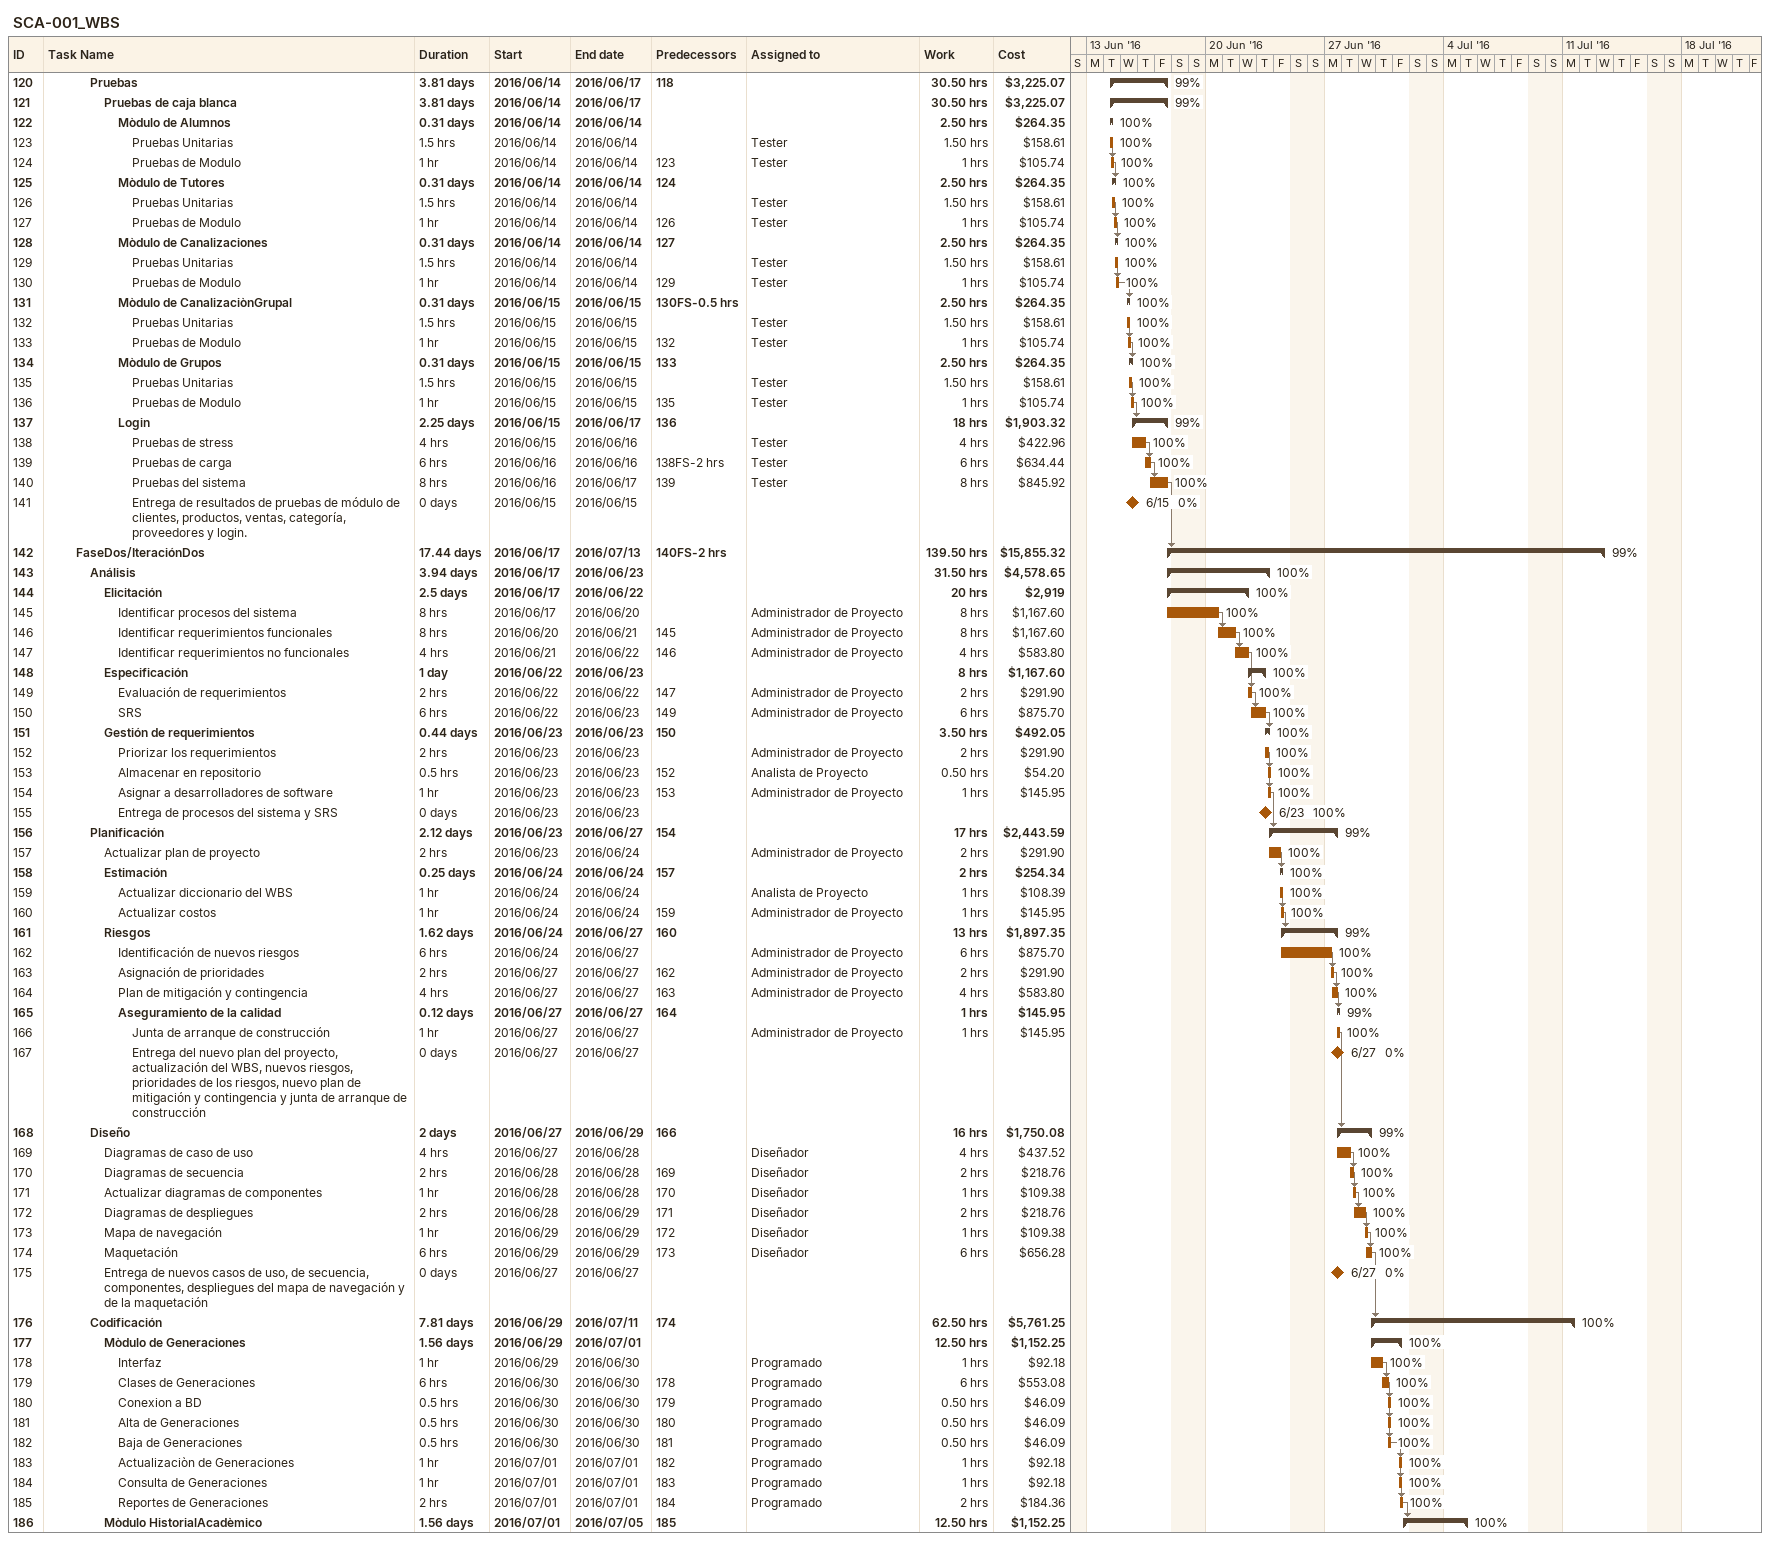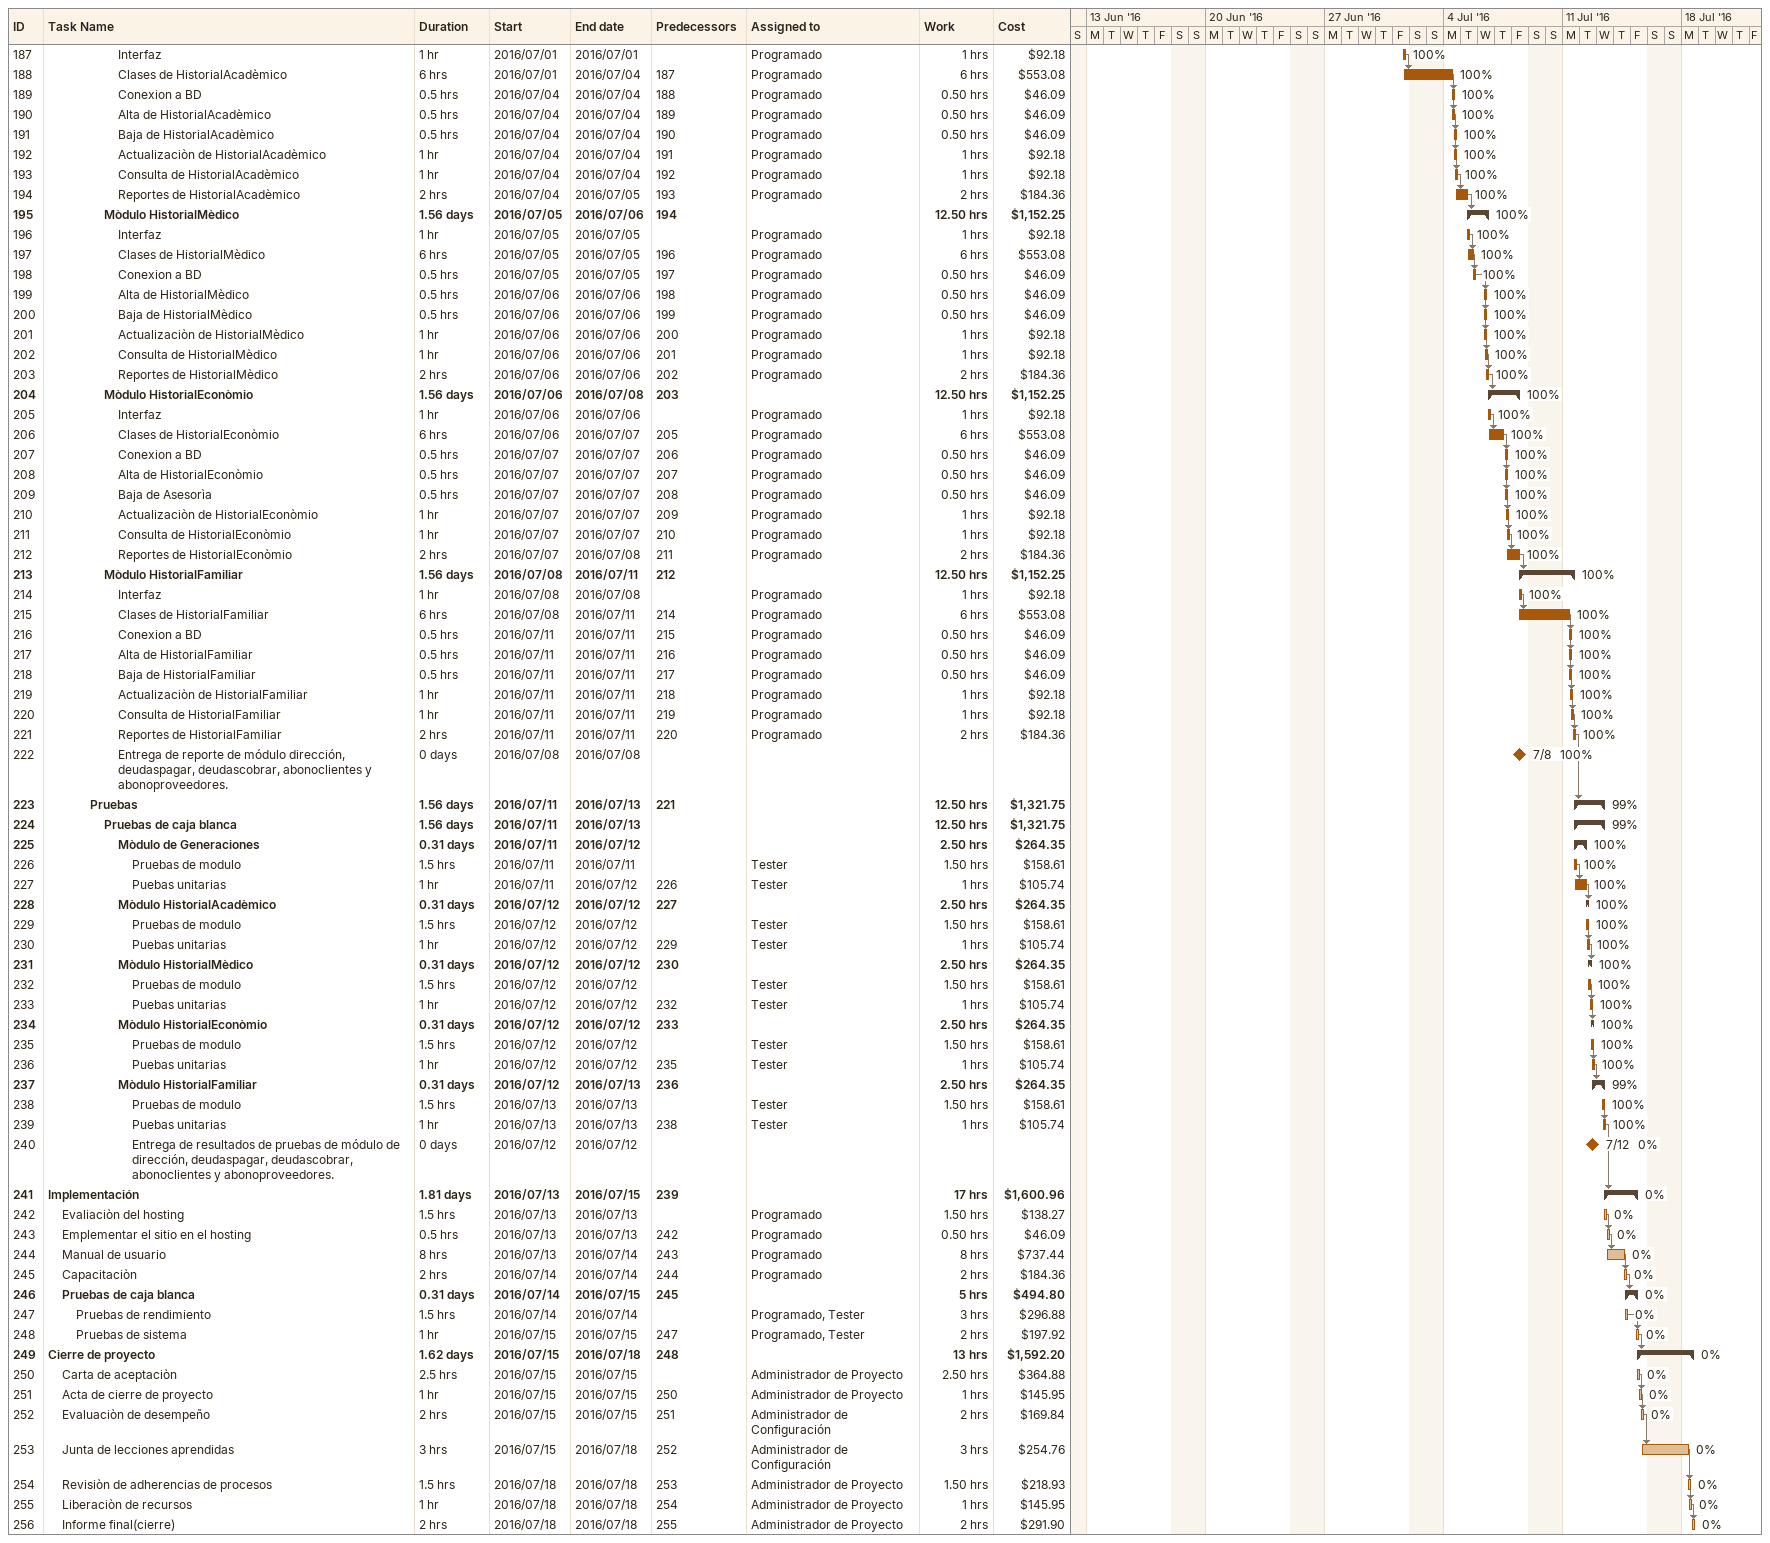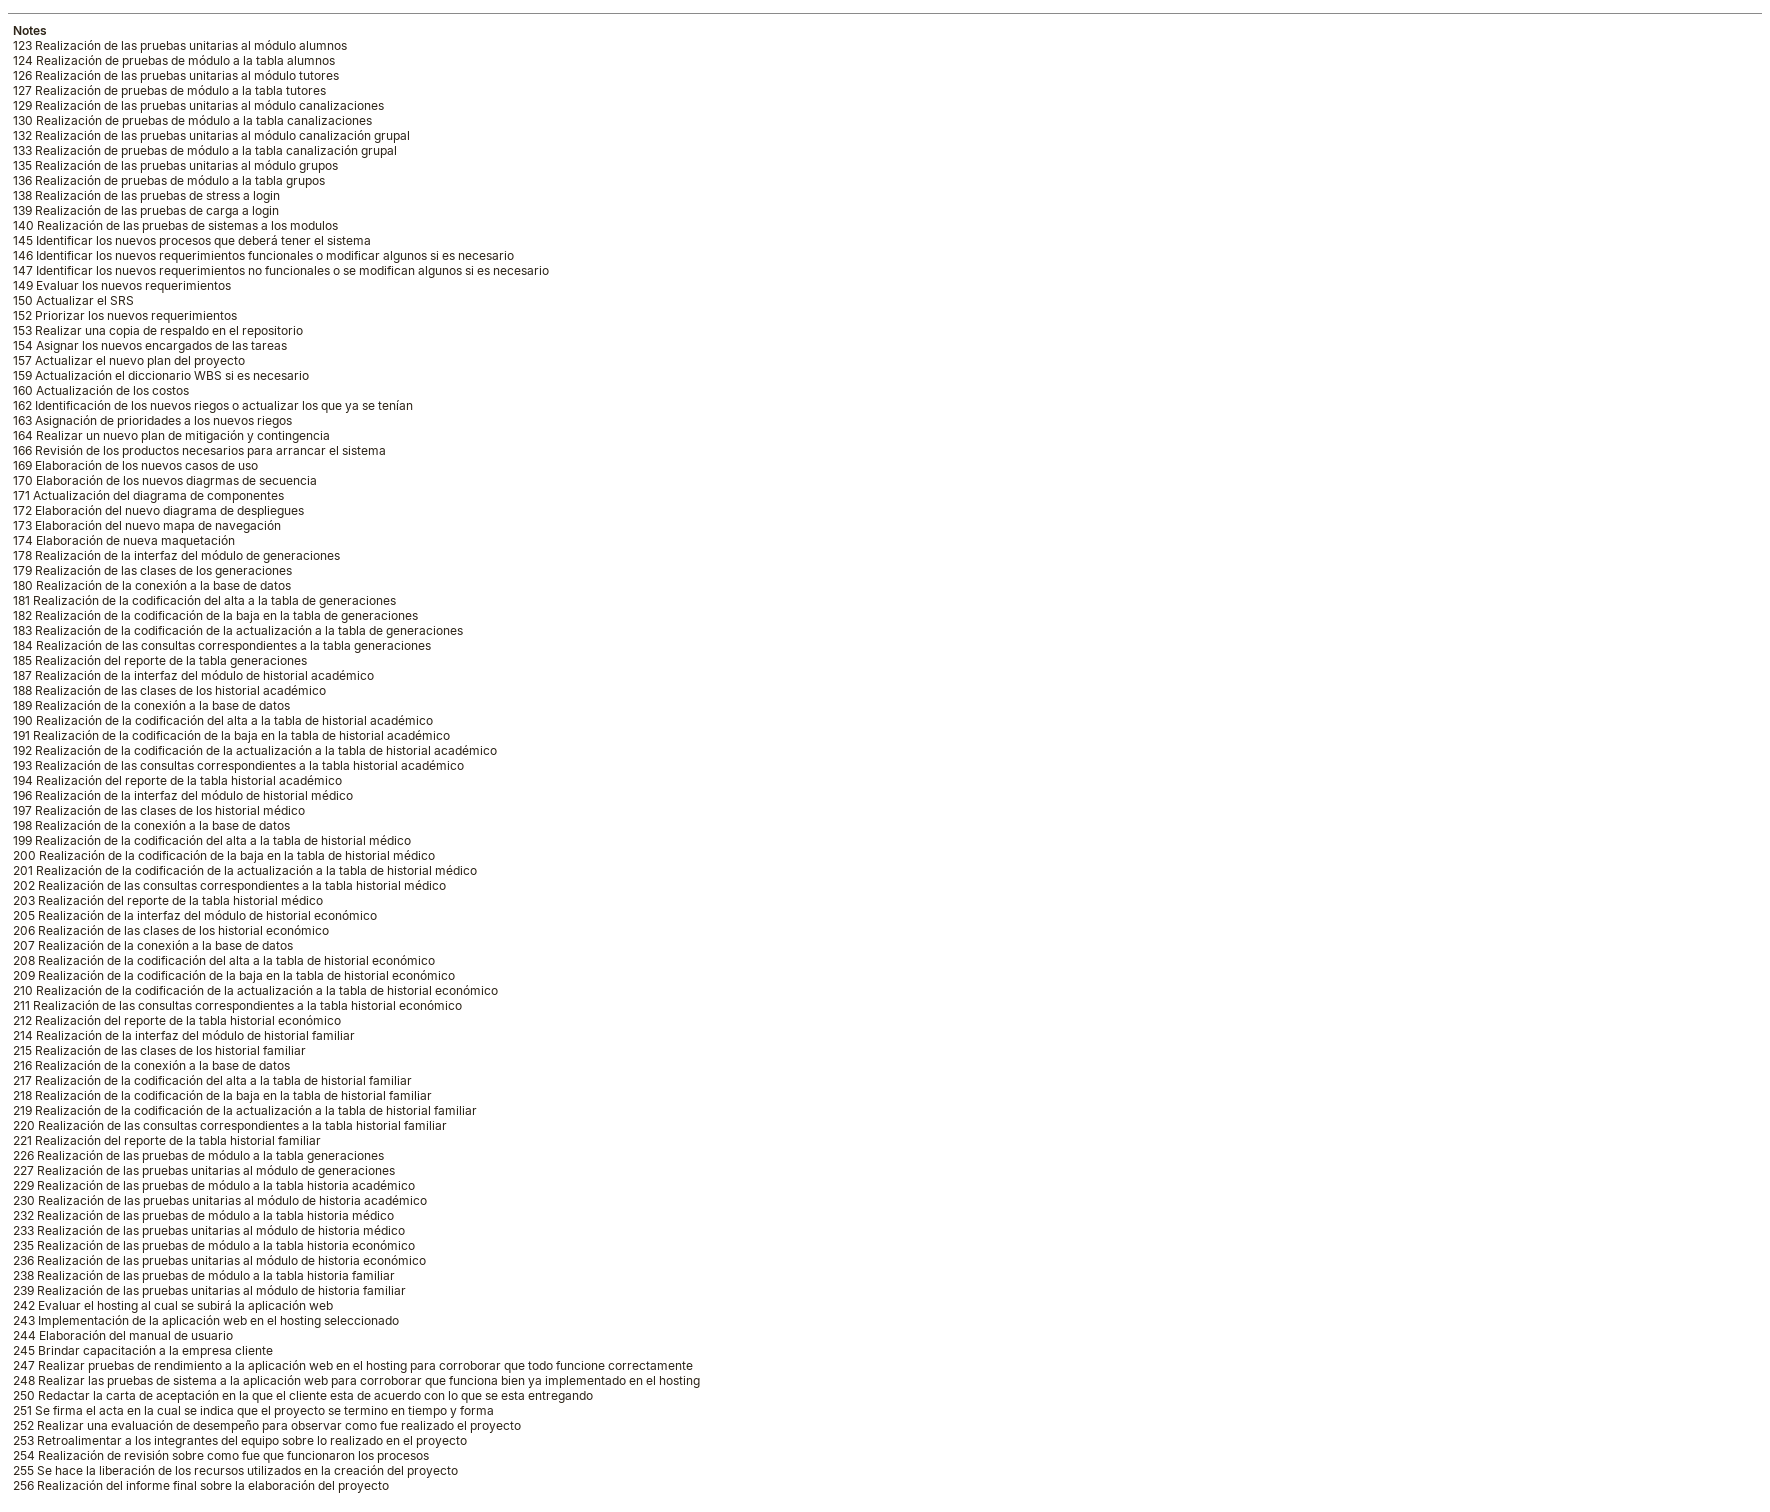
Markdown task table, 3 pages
SCA-001_WBS

| ID | Level | Task | Duration | Start | Finish | Predecessors | Resources | % complete | Work (h) | Cost ($) |
|---|---|---|---|---|---|---|---|---|---|---|
| 120 | 4 | **Pruebas** | 3.81d | 2016-06-14 | 2016-06-17 | 118 |  | 99 | 30.50 | 3225.07 |
| 121 | 5 | **Pruebas de caja blanca** | 3.81d | 2016-06-14 | 2016-06-17 |  |  | 99 | 30.50 | 3225.07 |
| 122 | 6 | **Mòdulo de Alumnos** | 0.31d | 2016-06-14 | 2016-06-14 |  |  | 100 | 2.50 | 264.35 |
| 123 | 7 | Pruebas Unitarias | 1.5h | 2016-06-14 | 2016-06-14 |  | Tester | 100 | 1.50 | 158.61 |
| 124 | 7 | Pruebas de Modulo | 1h | 2016-06-14 | 2016-06-14 | 123 | Tester | 100 | 1 | 105.74 |
| 125 | 6 | **Mòdulo de Tutores** | 0.31d | 2016-06-14 | 2016-06-14 | 124 |  | 100 | 2.50 | 264.35 |
| 126 | 7 | Pruebas Unitarias | 1.5h | 2016-06-14 | 2016-06-14 |  | Tester | 100 | 1.50 | 158.61 |
| 127 | 7 | Pruebas de Modulo | 1h | 2016-06-14 | 2016-06-14 | 126 | Tester | 100 | 1 | 105.74 |
| 128 | 6 | **Mòdulo de Canalizaciones** | 0.31d | 2016-06-14 | 2016-06-14 | 127 |  | 100 | 2.50 | 264.35 |
| 129 | 7 | Pruebas Unitarias | 1.5h | 2016-06-14 | 2016-06-14 |  | Tester | 100 | 1.50 | 158.61 |
| 130 | 7 | Pruebas de Modulo | 1h | 2016-06-14 | 2016-06-14 | 129 | Tester | 100 | 1 | 105.74 |
| 131 | 6 | **Mòdulo de CanalizaciònGrupal** | 0.31d | 2016-06-15 | 2016-06-15 | 130FS-0.5h |  | 100 | 2.50 | 264.35 |
| 132 | 7 | Pruebas Unitarias | 1.5h | 2016-06-15 | 2016-06-15 |  | Tester | 100 | 1.50 | 158.61 |
| 133 | 7 | Pruebas de Modulo | 1h | 2016-06-15 | 2016-06-15 | 132 | Tester | 100 | 1 | 105.74 |
| 134 | 6 | **Mòdulo de Grupos** | 0.31d | 2016-06-15 | 2016-06-15 | 133 |  | 100 | 2.50 | 264.35 |
| 135 | 7 | Pruebas Unitarias | 1.5h | 2016-06-15 | 2016-06-15 |  | Tester | 100 | 1.50 | 158.61 |
| 136 | 7 | Pruebas de Modulo | 1h | 2016-06-15 | 2016-06-15 | 135 | Tester | 100 | 1 | 105.74 |
| 137 | 6 | **Login** | 2.25d | 2016-06-15 | 2016-06-17 | 136 |  | 99 | 18 | 1903.32 |
| 138 | 7 | Pruebas de stress | 4h | 2016-06-15 | 2016-06-16 |  | Tester | 100 | 4 | 422.96 |
| 139 | 7 | Pruebas de carga | 6h | 2016-06-16 | 2016-06-16 | 138FS-2h | Tester | 100 | 6 | 634.44 |
| 140 | 7 | Pruebas del sistema | 8h | 2016-06-16 | 2016-06-17 | 139 | Tester | 100 | 8 | 845.92 |
| 141 | 7 | Entrega de resultados de pruebas de módulo de clientes, productos, ventas, categoría, proveedores y login. | 0d | 2016-06-15 | 2016-06-15 |  |  | 0 |  |  |
| 142 | 3 | **FaseDos/IteraciónDos** | 17.44d | 2016-06-17 | 2016-07-13 | 140FS-2h |  | 99 | 139.50 | 15855.32 |
| 143 | 4 | **Análisis** | 3.94d | 2016-06-17 | 2016-06-23 |  |  | 100 | 31.50 | 4578.65 |
| 144 | 5 | **Elicitación** | 2.5d | 2016-06-17 | 2016-06-22 |  |  | 100 | 20 | 2919 |
| 145 | 6 | Identificar procesos del sistema | 8h | 2016-06-17 | 2016-06-20 |  | Administrador de Proyecto | 100 | 8 | 1167.60 |
| 146 | 6 | Identificar requerimientos funcionales | 8h | 2016-06-20 | 2016-06-21 | 145 | Administrador de Proyecto | 100 | 8 | 1167.60 |
| 147 | 6 | Identificar requerimientos no funcionales | 4h | 2016-06-21 | 2016-06-22 | 146 | Administrador de Proyecto | 100 | 4 | 583.80 |
| 148 | 5 | **Especificación** | 1d | 2016-06-22 | 2016-06-23 |  |  | 100 | 8 | 1167.60 |
| 149 | 6 | Evaluación de requerimientos | 2h | 2016-06-22 | 2016-06-22 | 147 | Administrador de Proyecto | 100 | 2 | 291.90 |
| 150 | 6 | SRS | 6h | 2016-06-22 | 2016-06-23 | 149 | Administrador de Proyecto | 100 | 6 | 875.70 |
| 151 | 5 | **Gestión de requerimientos** | 0.44d | 2016-06-23 | 2016-06-23 | 150 |  | 100 | 3.50 | 492.05 |
| 152 | 6 | Priorizar los requerimientos | 2h | 2016-06-23 | 2016-06-23 |  | Administrador de Proyecto | 100 | 2 | 291.90 |
| 153 | 6 | Almacenar en repositorio | 0.5h | 2016-06-23 | 2016-06-23 | 152 | Analista de Proyecto | 100 | 0.50 | 54.20 |
| 154 | 6 | Asignar a desarrolladores de software | 1h | 2016-06-23 | 2016-06-23 | 153 | Administrador de Proyecto | 100 | 1 | 145.95 |
| 155 | 6 | Entrega de procesos del sistema y SRS | 0d | 2016-06-23 | 2016-06-23 |  |  | 100 |  |  |
| 156 | 4 | **Planificación** | 2.12d | 2016-06-23 | 2016-06-27 | 154 |  | 99 | 17 | 2443.59 |
| 157 | 5 | Actualizar plan de proyecto | 2h | 2016-06-23 | 2016-06-24 |  | Administrador de Proyecto | 100 | 2 | 291.90 |
| 158 | 5 | **Estimación** | 0.25d | 2016-06-24 | 2016-06-24 | 157 |  | 100 | 2 | 254.34 |
| 159 | 6 | Actualizar diccionario del WBS | 1h | 2016-06-24 | 2016-06-24 |  | Analista de Proyecto | 100 | 1 | 108.39 |
| 160 | 6 | Actualizar costos | 1h | 2016-06-24 | 2016-06-24 | 159 | Administrador de Proyecto | 100 | 1 | 145.95 |
| 161 | 5 | **Riesgos** | 1.62d | 2016-06-24 | 2016-06-27 | 160 |  | 99 | 13 | 1897.35 |
| 162 | 6 | Identificación de nuevos riesgos | 6h | 2016-06-24 | 2016-06-27 |  | Administrador de Proyecto | 100 | 6 | 875.70 |
| 163 | 6 | Asignación de prioridades | 2h | 2016-06-27 | 2016-06-27 | 162 | Administrador de Proyecto | 100 | 2 | 291.90 |
| 164 | 6 | Plan de mitigación y contingencia | 4h | 2016-06-27 | 2016-06-27 | 163 | Administrador de Proyecto | 100 | 4 | 583.80 |
| 165 | 6 | **Aseguramiento de la calidad** | 0.12d | 2016-06-27 | 2016-06-27 | 164 |  | 99 | 1 | 145.95 |
| 166 | 7 | Junta de arranque de construcción | 1h | 2016-06-27 | 2016-06-27 |  | Administrador de Proyecto | 100 | 1 | 145.95 |
| 167 | 7 | Entrega del nuevo plan del proyecto, actualización del WBS, nuevos riesgos, prioridades de los riesgos, nuevo plan de mitigación y contingencia y junta de arranque de construcción | 0d | 2016-06-27 | 2016-06-27 |  |  | 0 |  |  |
| 168 | 4 | **Diseño** | 2d | 2016-06-27 | 2016-06-29 | 166 |  | 99 | 16 | 1750.08 |
| 169 | 5 | Diagramas de caso de uso | 4h | 2016-06-27 | 2016-06-28 |  | Diseñador | 100 | 4 | 437.52 |
| 170 | 5 | Diagramas de secuencia | 2h | 2016-06-28 | 2016-06-28 | 169 | Diseñador | 100 | 2 | 218.76 |
| 171 | 5 | Actualizar diagramas de componentes | 1h | 2016-06-28 | 2016-06-28 | 170 | Diseñador | 100 | 1 | 109.38 |
| 172 | 5 | Diagramas de despliegues | 2h | 2016-06-28 | 2016-06-29 | 171 | Diseñador | 100 | 2 | 218.76 |
| 173 | 5 | Mapa de navegación | 1h | 2016-06-29 | 2016-06-29 | 172 | Diseñador | 100 | 1 | 109.38 |
| 174 | 5 | Maquetación | 6h | 2016-06-29 | 2016-06-29 | 173 | Diseñador | 100 | 6 | 656.28 |
| 175 | 5 | Entrega de nuevos casos de uso, de secuencia, componentes, despliegues del mapa de navegación y de la maquetación | 0d | 2016-06-27 | 2016-06-27 |  |  | 0 |  |  |
| 176 | 4 | **Codificación** | 7.81d | 2016-06-29 | 2016-07-11 | 174 |  | 100 | 62.50 | 5761.25 |
| 177 | 5 | **Mòdulo de Generaciones** | 1.56d | 2016-06-29 | 2016-07-01 |  |  | 100 | 12.50 | 1152.25 |
| 178 | 6 | Interfaz | 1h | 2016-06-29 | 2016-06-30 |  | Programado | 100 | 1 | 92.18 |
| 179 | 6 | Clases de Generaciones | 6h | 2016-06-30 | 2016-06-30 | 178 | Programado | 100 | 6 | 553.08 |
| 180 | 6 | Conexion a BD | 0.5h | 2016-06-30 | 2016-06-30 | 179 | Programado | 100 | 0.50 | 46.09 |
| 181 | 6 | Alta de Generaciones | 0.5h | 2016-06-30 | 2016-06-30 | 180 | Programado | 100 | 0.50 | 46.09 |
| 182 | 6 | Baja de Generaciones | 0.5h | 2016-06-30 | 2016-06-30 | 181 | Programado | 100 | 0.50 | 46.09 |
| 183 | 6 | Actualizaciòn de Generaciones | 1h | 2016-07-01 | 2016-07-01 | 182 | Programado | 100 | 1 | 92.18 |
| 184 | 6 | Consulta de Generaciones | 1h | 2016-07-01 | 2016-07-01 | 183 | Programado | 100 | 1 | 92.18 |
| 185 | 6 | Reportes de Generaciones | 2h | 2016-07-01 | 2016-07-01 | 184 | Programado | 100 | 2 | 184.36 |
| 186 | 5 | **Mòdulo HistorialAcadèmico** | 1.56d | 2016-07-01 | 2016-07-05 | 185 |  | 100 | 12.50 | 1152.25 |
| 187 | 6 | Interfaz | 1h | 2016-07-01 | 2016-07-01 |  | Programado | 100 | 1 | 92.18 |
| 188 | 6 | Clases de HistorialAcadèmico | 6h | 2016-07-01 | 2016-07-04 | 187 | Programado | 100 | 6 | 553.08 |
| 189 | 6 | Conexion a BD | 0.5h | 2016-07-04 | 2016-07-04 | 188 | Programado | 100 | 0.50 | 46.09 |
| 190 | 6 | Alta de HistorialAcadèmico | 0.5h | 2016-07-04 | 2016-07-04 | 189 | Programado | 100 | 0.50 | 46.09 |
| 191 | 6 | Baja de HistorialAcadèmico | 0.5h | 2016-07-04 | 2016-07-04 | 190 | Programado | 100 | 0.50 | 46.09 |
| 192 | 6 | Actualizaciòn de HistorialAcadèmico | 1h | 2016-07-04 | 2016-07-04 | 191 | Programado | 100 | 1 | 92.18 |
| 193 | 6 | Consulta de HistorialAcadèmico | 1h | 2016-07-04 | 2016-07-04 | 192 | Programado | 100 | 1 | 92.18 |
| 194 | 6 | Reportes de HistorialAcadèmico | 2h | 2016-07-04 | 2016-07-05 | 193 | Programado | 100 | 2 | 184.36 |
| 195 | 5 | **Mòdulo HistorialMèdico** | 1.56d | 2016-07-05 | 2016-07-06 | 194 |  | 100 | 12.50 | 1152.25 |
| 196 | 6 | Interfaz | 1h | 2016-07-05 | 2016-07-05 |  | Programado | 100 | 1 | 92.18 |
| 197 | 6 | Clases de HistorialMèdico | 6h | 2016-07-05 | 2016-07-05 | 196 | Programado | 100 | 6 | 553.08 |
| 198 | 6 | Conexion a BD | 0.5h | 2016-07-05 | 2016-07-05 | 197 | Programado | 100 | 0.50 | 46.09 |
| 199 | 6 | Alta de HistorialMèdico | 0.5h | 2016-07-06 | 2016-07-06 | 198 | Programado | 100 | 0.50 | 46.09 |
| 200 | 6 | Baja de HistorialMèdico | 0.5h | 2016-07-06 | 2016-07-06 | 199 | Programado | 100 | 0.50 | 46.09 |
| 201 | 6 | Actualizaciòn de HistorialMèdico | 1h | 2016-07-06 | 2016-07-06 | 200 | Programado | 100 | 1 | 92.18 |
| 202 | 6 | Consulta de HistorialMèdico | 1h | 2016-07-06 | 2016-07-06 | 201 | Programado | 100 | 1 | 92.18 |
| 203 | 6 | Reportes de HistorialMèdico | 2h | 2016-07-06 | 2016-07-06 | 202 | Programado | 100 | 2 | 184.36 |
| 204 | 5 | **Mòdulo HistorialEconòmio** | 1.56d | 2016-07-06 | 2016-07-08 | 203 |  | 100 | 12.50 | 1152.25 |
| 205 | 6 | Interfaz | 1h | 2016-07-06 | 2016-07-06 |  | Programado | 100 | 1 | 92.18 |
| 206 | 6 | Clases de HistorialEconòmio | 6h | 2016-07-06 | 2016-07-07 | 205 | Programado | 100 | 6 | 553.08 |
| 207 | 6 | Conexion a BD | 0.5h | 2016-07-07 | 2016-07-07 | 206 | Programado | 100 | 0.50 | 46.09 |
| 208 | 6 | Alta de HistorialEconòmio | 0.5h | 2016-07-07 | 2016-07-07 | 207 | Programado | 100 | 0.50 | 46.09 |
| 209 | 6 | Baja de Asesorìa | 0.5h | 2016-07-07 | 2016-07-07 | 208 | Programado | 100 | 0.50 | 46.09 |
| 210 | 6 | Actualizaciòn de HistorialEconòmio | 1h | 2016-07-07 | 2016-07-07 | 209 | Programado | 100 | 1 | 92.18 |
| 211 | 6 | Consulta de HistorialEconòmio | 1h | 2016-07-07 | 2016-07-07 | 210 | Programado | 100 | 1 | 92.18 |
| 212 | 6 | Reportes de HistorialEconòmio | 2h | 2016-07-07 | 2016-07-08 | 211 | Programado | 100 | 2 | 184.36 |
| 213 | 5 | **Mòdulo HistorialFamiliar** | 1.56d | 2016-07-08 | 2016-07-11 | 212 |  | 100 | 12.50 | 1152.25 |
| 214 | 6 | Interfaz | 1h | 2016-07-08 | 2016-07-08 |  | Programado | 100 | 1 | 92.18 |
| 215 | 6 | Clases de HistorialFamiliar | 6h | 2016-07-08 | 2016-07-11 | 214 | Programado | 100 | 6 | 553.08 |
| 216 | 6 | Conexion a BD | 0.5h | 2016-07-11 | 2016-07-11 | 215 | Programado | 100 | 0.50 | 46.09 |
| 217 | 6 | Alta de HistorialFamiliar | 0.5h | 2016-07-11 | 2016-07-11 | 216 | Programado | 100 | 0.50 | 46.09 |
| 218 | 6 | Baja de HistorialFamiliar | 0.5h | 2016-07-11 | 2016-07-11 | 217 | Programado | 100 | 0.50 | 46.09 |
| 219 | 6 | Actualizaciòn de HistorialFamiliar | 1h | 2016-07-11 | 2016-07-11 | 218 | Programado | 100 | 1 | 92.18 |
| 220 | 6 | Consulta de HistorialFamiliar | 1h | 2016-07-11 | 2016-07-11 | 219 | Programado | 100 | 1 | 92.18 |
| 221 | 6 | Reportes de HistorialFamiliar | 2h | 2016-07-11 | 2016-07-11 | 220 | Programado | 100 | 2 | 184.36 |
| 222 | 6 | Entrega de reporte de módulo dirección, deudaspagar, deudascobrar, abonoclientes y abonoproveedores. | 0d | 2016-07-08 | 2016-07-08 |  |  | 100 |  |  |
| 223 | 4 | **Pruebas** | 1.56d | 2016-07-11 | 2016-07-13 | 221 |  | 99 | 12.50 | 1321.75 |
| 224 | 5 | **Pruebas de caja blanca** | 1.56d | 2016-07-11 | 2016-07-13 |  |  | 99 | 12.50 | 1321.75 |
| 225 | 6 | **Mòdulo de Generaciones** | 0.31d | 2016-07-11 | 2016-07-12 |  |  | 100 | 2.50 | 264.35 |
| 226 | 7 | Pruebas de modulo | 1.5h | 2016-07-11 | 2016-07-11 |  | Tester | 100 | 1.50 | 158.61 |
| 227 | 7 | Puebas unitarias | 1h | 2016-07-11 | 2016-07-12 | 226 | Tester | 100 | 1 | 105.74 |
| 228 | 6 | **Mòdulo HistorialAcadèmico** | 0.31d | 2016-07-12 | 2016-07-12 | 227 |  | 100 | 2.50 | 264.35 |
| 229 | 7 | Pruebas de modulo | 1.5h | 2016-07-12 | 2016-07-12 |  | Tester | 100 | 1.50 | 158.61 |
| 230 | 7 | Puebas unitarias | 1h | 2016-07-12 | 2016-07-12 | 229 | Tester | 100 | 1 | 105.74 |
| 231 | 6 | **Mòdulo HistorialMèdico** | 0.31d | 2016-07-12 | 2016-07-12 | 230 |  | 100 | 2.50 | 264.35 |
| 232 | 7 | Pruebas de modulo | 1.5h | 2016-07-12 | 2016-07-12 |  | Tester | 100 | 1.50 | 158.61 |
| 233 | 7 | Puebas unitarias | 1h | 2016-07-12 | 2016-07-12 | 232 | Tester | 100 | 1 | 105.74 |
| 234 | 6 | **Mòdulo HistorialEconòmio** | 0.31d | 2016-07-12 | 2016-07-12 | 233 |  | 100 | 2.50 | 264.35 |
| 235 | 7 | Pruebas de modulo | 1.5h | 2016-07-12 | 2016-07-12 |  | Tester | 100 | 1.50 | 158.61 |
| 236 | 7 | Puebas unitarias | 1h | 2016-07-12 | 2016-07-12 | 235 | Tester | 100 | 1 | 105.74 |
| 237 | 6 | **Mòdulo HistorialFamiliar** | 0.31d | 2016-07-12 | 2016-07-13 | 236 |  | 99 | 2.50 | 264.35 |
| 238 | 7 | Pruebas de modulo | 1.5h | 2016-07-13 | 2016-07-13 |  | Tester | 100 | 1.50 | 158.61 |
| 239 | 7 | Puebas unitarias | 1h | 2016-07-13 | 2016-07-13 | 238 | Tester | 100 | 1 | 105.74 |
| 240 | 7 | Entrega de resultados de pruebas de módulo de dirección, deudaspagar, deudascobrar, abonoclientes y abonoproveedores. | 0d | 2016-07-12 | 2016-07-12 |  |  | 0 |  |  |
| 241 | 1 | **Implementación** | 1.81d | 2016-07-13 | 2016-07-15 | 239 |  | 0 | 17 | 1600.96 |
| 242 | 2 | Evaliaciòn del hosting | 1.5h | 2016-07-13 | 2016-07-13 |  | Programado | 0 | 1.50 | 138.27 |
| 243 | 2 | Emplementar el sitio en el hosting | 0.5h | 2016-07-13 | 2016-07-13 | 242 | Programado | 0 | 0.50 | 46.09 |
| 244 | 2 | Manual de usuario | 8h | 2016-07-13 | 2016-07-14 | 243 | Programado | 0 | 8 | 737.44 |
| 245 | 2 | Capacitaciòn | 2h | 2016-07-14 | 2016-07-14 | 244 | Programado | 0 | 2 | 184.36 |
| 246 | 2 | **Pruebas de caja blanca** | 0.31d | 2016-07-14 | 2016-07-15 | 245 |  | 0 | 5 | 494.80 |
| 247 | 3 | Pruebas de rendimiento | 1.5h | 2016-07-14 | 2016-07-14 |  | Programado, Tester | 0 | 3 | 296.88 |
| 248 | 3 | Pruebas de sistema | 1h | 2016-07-15 | 2016-07-15 | 247 | Programado, Tester | 0 | 2 | 197.92 |
| 249 | 1 | **Cierre de proyecto** | 1.62d | 2016-07-15 | 2016-07-18 | 248 |  | 0 | 13 | 1592.20 |
| 250 | 2 | Carta de aceptaciòn | 2.5h | 2016-07-15 | 2016-07-15 |  | Administrador de Proyecto | 0 | 2.50 | 364.88 |
| 251 | 2 | Acta de cierre de proyecto | 1h | 2016-07-15 | 2016-07-15 | 250 | Administrador de Proyecto | 0 | 1 | 145.95 |
| 252 | 2 | Evaluaciòn de desempeño | 2h | 2016-07-15 | 2016-07-15 | 251 | Administrador de Configuración | 0 | 2 | 169.84 |
| 253 | 2 | Junta de lecciones aprendidas | 3h | 2016-07-15 | 2016-07-18 | 252 | Administrador de Configuración | 0 | 3 | 254.76 |
| 254 | 2 | Revisiòn de adherencias de procesos | 1.5h | 2016-07-18 | 2016-07-18 | 253 | Administrador de Proyecto | 0 | 1.50 | 218.93 |
| 255 | 2 | Liberaciòn de recursos | 1h | 2016-07-18 | 2016-07-18 | 254 | Administrador de Proyecto | 0 | 1 | 145.95 |
| 256 | 2 | Informe final(cierre) | 2h | 2016-07-18 | 2016-07-18 | 255 | Administrador de Proyecto | 0 | 2 | 291.90 |

Notes
- 123: Realización de las pruebas unitarias al módulo alumnos
- 124: Realización de pruebas de módulo a la tabla alumnos
- 126: Realización de las pruebas unitarias al módulo tutores
- 127: Realización de pruebas de módulo a la tabla tutores
- 129: Realización de las pruebas unitarias al módulo canalizaciones
- 130: Realización de pruebas de módulo a la tabla canalizaciones
- 132: Realización de las pruebas unitarias al módulo canalización grupal
- 133: Realización de pruebas de módulo a la tabla canalización grupal
- 135: Realización de las pruebas unitarias al módulo grupos
- 136: Realización de pruebas de módulo a la tabla grupos
- 138: Realización de las pruebas de stress a login
- 139: Realización de las pruebas de carga a login
- 140: Realización de las pruebas de sistemas a los modulos
- 145: Identificar los nuevos procesos que deberá tener el sistema
- 146: Identificar los nuevos requerimientos funcionales o modificar algunos si es necesario
- 147: Identificar los nuevos requerimientos no funcionales o se modifican algunos si es necesario
- 149: Evaluar los nuevos requerimientos
- 150: Actualizar el SRS
- 152: Priorizar los nuevos requerimientos
- 153: Realizar una copia de respaldo en el repositorio
- 154: Asignar los nuevos encargados de las tareas
- 157: Actualizar el nuevo plan del proyecto
- 159: Actualización el diccionario WBS si es necesario
- 160: Actualización de los costos
- 162: Identificación de los nuevos riegos o actualizar los que ya se tenían
- 163: Asignación de prioridades a los nuevos riegos
- 164: Realizar un nuevo plan de mitigación y contingencia
- 166: Revisión de los productos necesarios para arrancar el sistema
- 169: Elaboración de los nuevos casos de uso
- 170: Elaboración de los nuevos diagrmas de secuencia
- 171: Actualización del diagrama de componentes
- 172: Elaboración del nuevo diagrama de despliegues
- 173: Elaboración del nuevo mapa de navegación
- 174: Elaboración de nueva maquetación
- 178: Realización de la interfaz del módulo de generaciones
- 179: Realización de las clases de los generaciones
- 180: Realización de la conexión a la base de datos
- 181: Realización de la codificación del alta a la tabla de generaciones
- 182: Realización de la codificación de la baja en la tabla de generaciones
- 183: Realización de la codificación de la actualización a la tabla de generaciones
- 184: Realización de las consultas correspondientes a la tabla generaciones
- 185: Realización del reporte de la tabla generaciones
- 187: Realización de la interfaz del módulo de historial académico
- 188: Realización de las clases de los historial académico
- 189: Realización de la conexión a la base de datos
- 190: Realización de la codificación del alta a la tabla de historial académico
- 191: Realización de la codificación de la baja en la tabla de historial académico
- 192: Realización de la codificación de la actualización a la tabla de historial académico
- 193: Realización de las consultas correspondientes a la tabla historial académico
- 194: Realización del reporte de la tabla historial académico
- 196: Realización de la interfaz del módulo de historial médico
- 197: Realización de las clases de los historial médico
- 198: Realización de la conexión a la base de datos
- 199: Realización de la codificación del alta a la tabla de historial médico
- 200: Realización de la codificación de la baja en la tabla de historial médico
- 201: Realización de la codificación de la actualización a la tabla de historial médico
- 202: Realización de las consultas correspondientes a la tabla historial médico
- 203: Realización del reporte de la tabla historial médico
- 205: Realización de la interfaz del módulo de historial económico
- 206: Realización de las clases de los historial económico
- 207: Realización de la conexión a la base de datos
- 208: Realización de la codificación del alta a la tabla de historial económico
- 209: Realización de la codificación de la baja en la tabla de historial económico
- 210: Realización de la codificación de la actualización a la tabla de historial económico
- 211: Realización de las consultas correspondientes a la tabla historial económico
- 212: Realización del reporte de la tabla historial económico
- 214: Realización de la interfaz del módulo de historial familiar
- 215: Realización de las clases de los historial familiar
- 216: Realización de la conexión a la base de datos
- 217: Realización de la codificación del alta a la tabla de historial familiar
- 218: Realización de la codificación de la baja en la tabla de historial familiar
- 219: Realización de la codificación de la actualización a la tabla de historial familiar
- 220: Realización de las consultas correspondientes a la tabla historial familiar
- 221: Realización del reporte de la tabla historial familiar
- 226: Realización de las pruebas de módulo a la tabla generaciones
- 227: Realización de las pruebas unitarias al módulo de generaciones
- 229: Realización de las pruebas de módulo a la tabla historia académico
- 230: Realización de las pruebas unitarias al módulo de historia académico
- 232: Realización de las pruebas de módulo a la tabla historia médico
- 233: Realización de las pruebas unitarias al módulo de historia médico
- 235: Realización de las pruebas de módulo a la tabla historia económico
- 236: Realización de las pruebas unitarias al módulo de historia económico
- 238: Realización de las pruebas de módulo a la tabla historia familiar
- 239: Realización de las pruebas unitarias al módulo de historia familiar
- 242: Evaluar el hosting al cual se subirá la aplicación web
- 243: Implementación de la aplicación web en el hosting seleccionado
- 244: Elaboración del manual de usuario
- 245: Brindar capacitación a la empresa cliente
- 247: Realizar pruebas de rendimiento a la aplicación web en el hosting para corroborar que todo funcione correctamente
- 248: Realizar las pruebas de sistema a la aplicación web para corroborar que funciona bien ya implementado en el hosting
- 250: Redactar la carta de aceptación en la que el cliente esta de acuerdo con lo que se esta entregando
- 251: Se firma el acta en la cual se indica que el proyecto se termino en tiempo y forma
- 252: Realizar una evaluación de desempeño para observar como fue realizado el proyecto
- 253: Retroalimentar a los integrantes del equipo sobre lo realizado en el proyecto
- 254: Realización de revisión sobre como fue que funcionaron los procesos
- 255: Se hace la liberación de los recursos utilizados en la creación del proyecto
- 256: Realización del informe final sobre la elaboración del proyecto
